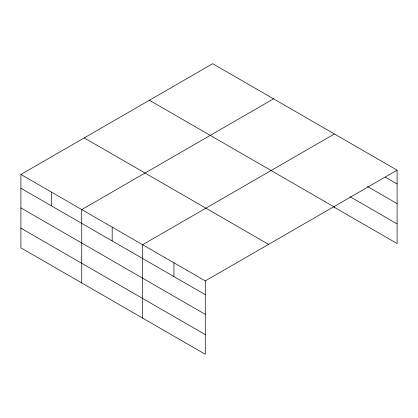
<?xml version="1.0" encoding="UTF-8"?>
<svg xmlns="http://www.w3.org/2000/svg" width="418" height="418" viewBox="0 0 418 418"><rect width="100%" height="100%" fill="white"/><g stroke="black" fill="none" stroke-linecap="round" stroke-linejoin="round"><path stroke-width="0.63" d="M397.1 170.173L212.705 63.714L20.9 174.452L20.9 247.827L205.295 354.286L205.295 280.912L397.1 170.173L397.1 243.548L333.282 206.701M273.555 98.841L81.75 209.58L81.75 282.96M334.405 133.974L142.601 244.713L142.601 318.093M385.344 177.175L397.1 183.962M367.432 186.496L397.1 203.623M350.08 196.737L397.1 223.886M149.409 100.257L333.804 206.717M84.196 137.909L268.591 244.368M20.9 174.452L205.295 280.912M20.9 188.241L205.295 294.7M20.9 207.903L205.295 314.362M20.9 228.165L205.295 334.625M334.405 206.084L334.405 207.354M173.945 262.812L173.945 276.601M112.176 227.146L112.176 240.935M51.325 192.019L51.325 205.808"/></g></svg>
